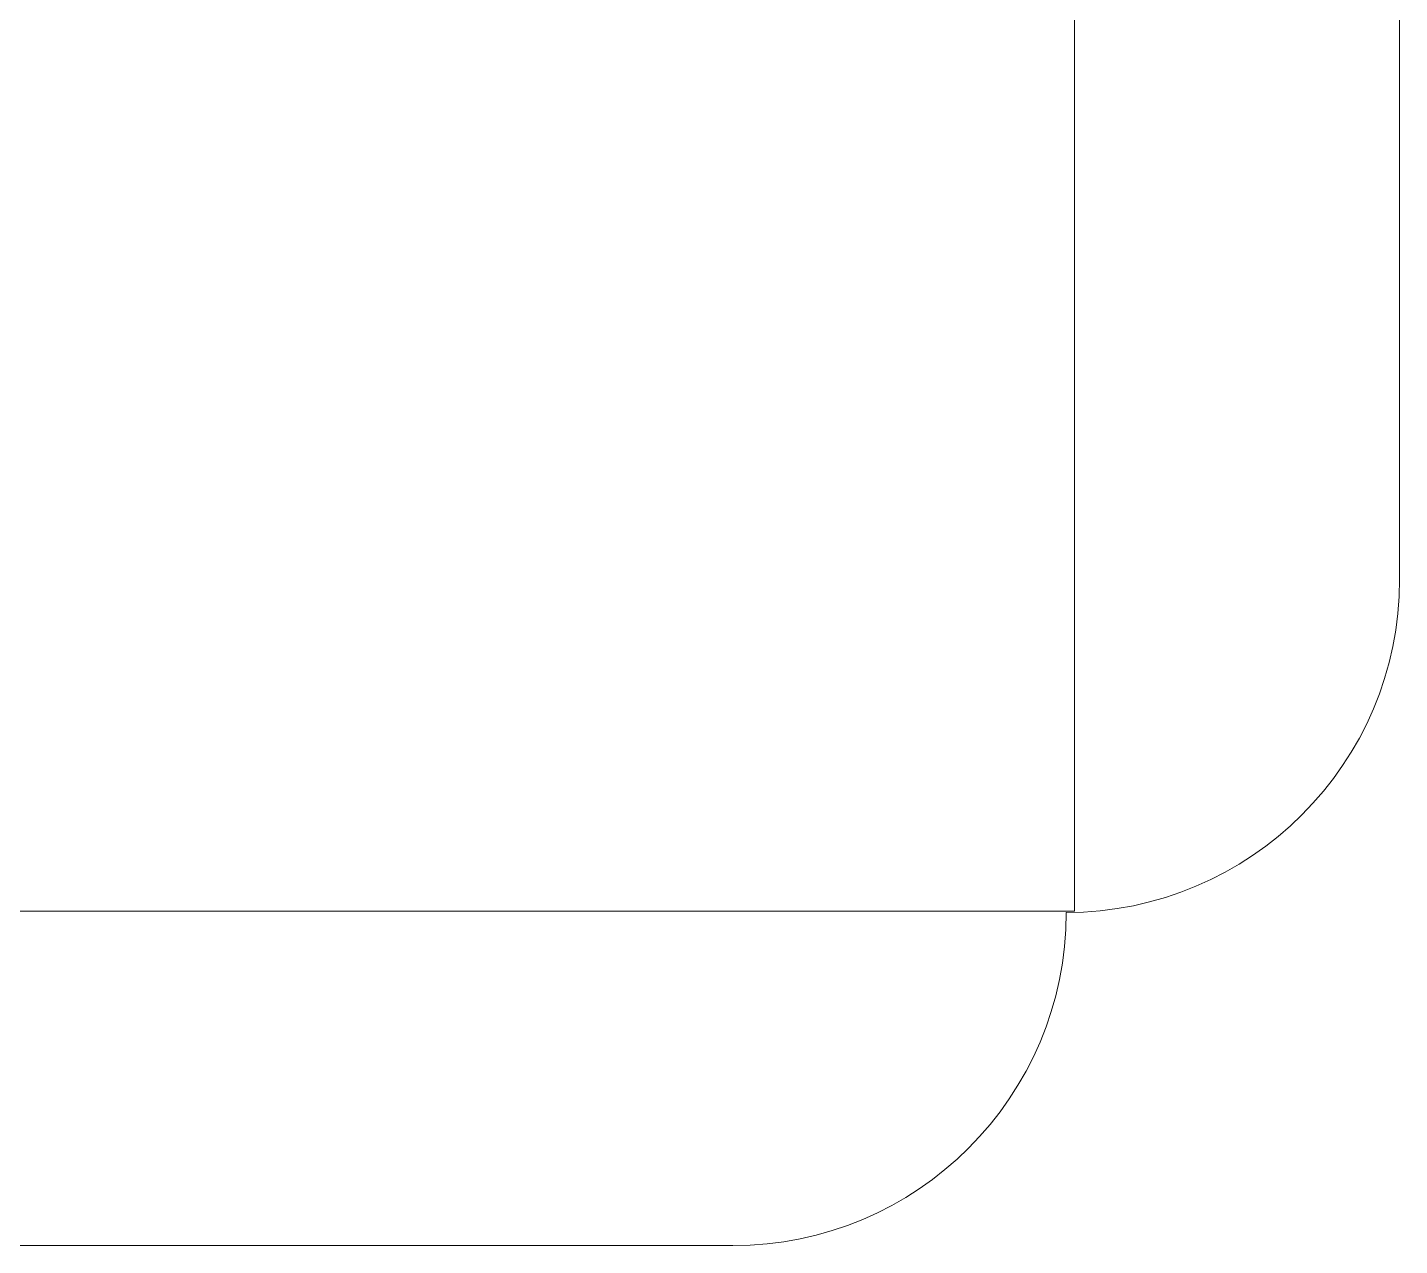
# Model space of a CAD drawing. Header units: millimetres. Extents: x 11 to 203, y -134 to -23.
# Drawn here: x 171.2 to 202.5, y -133.93 to -106.12 of the extents above; entities that cross this region are included whole.
import ezdxf

# ---------------------------------------------------------------- set-up
doc = ezdxf.new("R2010")
doc.units = ezdxf.units.MM
doc.header["$MEASUREMENT"] = 0
doc.linetypes.add('AI-Linetype-1', pattern=[1.411111, 0.705556, -0.705556])
doc.linetypes.add('AI-Linetype-2', pattern=[1.411111, 0.705556, -0.705556])
doc.layers.add('Layer 3', color=7, linetype='Continuous', lineweight=0)

# ---------------------------------------------------------------- blocks, each defined once
blk = doc.blocks.new('Block_1')
at = {"layer": 'Layer 3', "color": 250, "linetype": 'AI-Linetype-1', "lineweight": 0}
blk.add_line((195.086, -31.397), (195.086, -125.589), dxfattribs=at)
at = {"layer": 'Layer 3', "color": 250, "linetype": 'AI-Linetype-2', "lineweight": 0}
blk.add_line((194.028, -126.294), (19.403, -126.294), dxfattribs=at)
at = {"layer": 'Layer 3', "color": 250, "lineweight": 0}
blk.add_lwpolyline([(195.086, -125.942), (195.086, -126.294), (194.733, -126.294)], dxfattribs=at)
blk = doc.blocks.new('Block_0')
at = {"layer": 'Layer 3'}
blk.add_lwpolyline([(18.697, -30.339), (195.086, -30.339), (195.086, -126.294), (18.697, -126.294), (18.697, -30.339)], dxfattribs=at)
blk.add_blockref('Block_1', (0, 0), dxfattribs=at)

msp = doc.modelspace()

# ---------------------------------------------------------------- linework, layer by layer
at = {"layer": 'Layer 3', "color": 250, "lineweight": 0}
msp.add_open_spline([(202.502, -37.927), (202.502, -37.927), (202.502, -118.72), (202.502, -118.72), (202.502, -122.918), (199.097, -126.323), (194.899, -126.323), (194.899, -130.521), (191.495, -133.925), (187.297, -133.925), (187.297, -133.925), (26.19, -133.925), (26.19, -133.925), (24.091, -133.925), (22.19, -133.075), (20.814, -131.699), (19.438, -130.323), (18.588, -128.422), (18.588, -126.323), (14.39, -126.323), (10.986, -122.918), (10.986, -118.72), (10.986, -118.72), (10.986, -37.927), (10.986, -37.927), (10.986, -35.828), (11.836, -33.927), (13.212, -32.551), (14.587, -31.175), (16.489, -30.325), (18.588, -30.325), (18.588, -26.123), (21.992, -22.722), (26.19, -22.722), (26.19, -22.722), (187.297, -22.722), (187.297, -22.722), (189.396, -22.722), (191.297, -23.573), (192.673, -24.948), (194.049, -26.324), (194.899, -28.222), (194.899, -30.325), (196.998, -30.325), (198.9, -31.175), (200.275, -32.551), (201.651, -33.927), (202.502, -35.828), (202.502, -37.927)], degree=3, knots=[0, 0, 0, 0, 1, 1, 1, 2, 2, 2, 3, 3, 3, 4, 4, 4, 5, 5, 5, 6, 6, 6, 7, 7, 7, 8, 8, 8, 9, 9, 9, 10, 10, 10, 11, 11, 11, 12, 12, 12, 13, 13, 13, 14, 14, 14, 15, 15, 15, 16, 16, 16, 16], dxfattribs=at)

# ---------------------------------------------------------------- block references
at = {"layer": 'Layer 3'}
msp.add_blockref('Block_0', (0, 0), dxfattribs=at)

doc.saveas('drawing.dxf')
